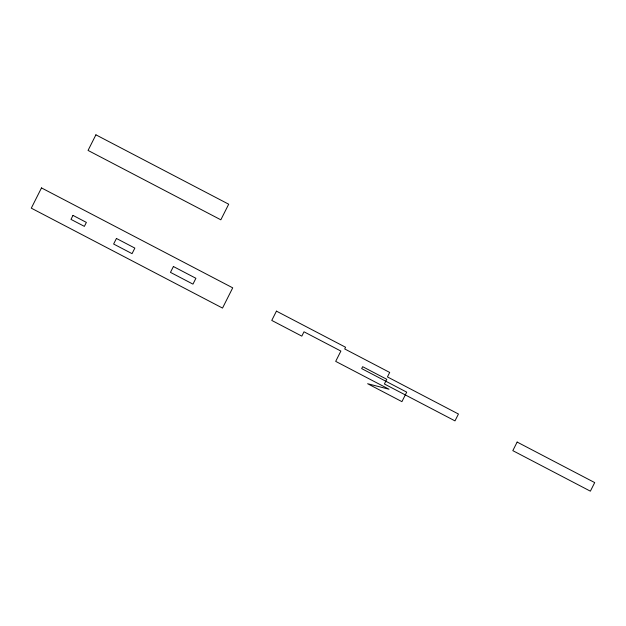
<?xml version="1.0" encoding="UTF-8"?>
<svg xmlns="http://www.w3.org/2000/svg" width="626" height="626" viewBox="0 0 626 626"><rect width="100%" height="100%" fill="white"/><g stroke="black" fill="none" stroke-linecap="round" stroke-linejoin="round"><path stroke-width="0.94" d="M41.496 187.917L31.3 208.161L222.52 308.078L232.715 287.835L41.496 187.917M95.911 134.825L88.055 150.428L220.829 219.812L228.693 204.209L95.911 134.825M72.984 215.399L70.981 219.382L84.369 226.369L86.372 222.394L72.984 215.399M116.436 238.467L113.627 244.03L132.055 253.655L134.856 248.092L116.436 238.467M173.402 266.527L170.46 272.365L192.964 284.126L195.907 278.288L173.402 266.527M276.442 311.13L271.762 320.418L301.818 336.131L304.001 331.803L340.88 351.069L335.692 361.366L389.043 389.239L367.634 383.722L401.923 401.642L406.704 392.142L361.679 368.612L362.65 366.687L386.782 379.293L384.411 383.996L454.992 420.883L458.451 414.021L387.447 376.922L389.693 372.447L344.715 348.948L345.568 347.25L276.442 311.13M517.146 442.066L512.819 450.65L590.373 491.175L594.7 482.591L517.146 442.066"/></g></svg>
